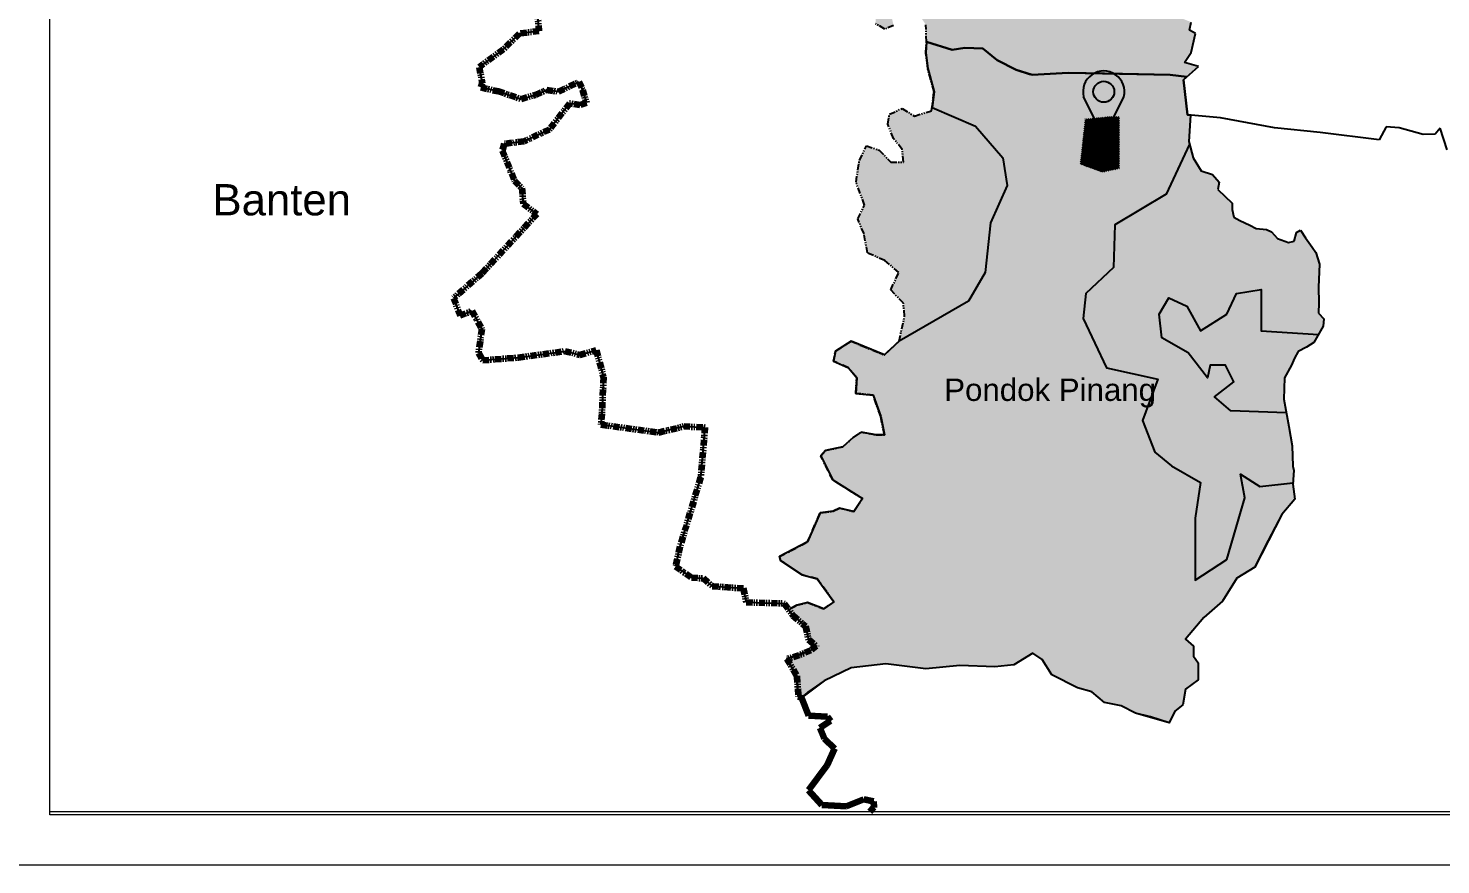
# Model space of a CAD drawing. Header units: millimetres. Extents: x 1190 to 1865, y 1371 to 1788.
# Drawn here: x 1570.4 to 1713, y 1579.3 to 1663.8 of the extents above; entities that cross this region are included whole.
import ezdxf

# ---------------------------------------------------------------- set-up
doc = ezdxf.new("R2010")
doc.units = ezdxf.units.MM
doc.header["$MEASUREMENT"] = 0
doc.linetypes.add('ACAD_ISO14W100', pattern=[24, 12, -3, 0, -3, 0, -3, 0, -3])
doc.linetypes.add('PHANTOM2', pattern=[1.25, 0.625, -0.125, 0.125, -0.125, 0.125, -0.125])
for name, color, linetype in [('Batas Desa', 7, 'ACAD_ISO14W100'), ('Batas Wilayah', 7, 'PHANTOM2'), ('Bbatas Provinsi', 7, 'PHANTOM2')]:
    doc.layers.add(name, color=color, linetype=linetype)
doc.layers.add('Batas Luar', color=7, linetype='Continuous', lineweight=20)
doc.styles.get("Standard").update_dxf_attribs({"font": 'arial.ttf'})

msp = doc.modelspace()

# ---------------------------------------------------------------- hatches: boundary and pattern name
at = {"true_color": 0xeef113}
h = msp.add_hatch(color=2, dxfattribs=at)
h.dxf.hatch_style = 1
h.paths.add_polyline_path([(1680.63, 1684.2), (1681.42, 1687.6), (1680.99, 1687.69), (1679.58, 1687.96), (1678.03, 1688.07), (1676.33, 1688.18), (1675.44, 1688.83), (1674.83, 1689.27), (1673.64, 1687.64), (1673.55, 1687.44), (1674.16, 1685.55), (1672.56, 1682.62), (1672.58, 1682.46), (1674.3, 1681.4), (1675.54, 1678.23), (1671.95, 1676.43), (1671.26, 1674.08), (1668.08, 1670.49), (1665.59, 1673.12), (1666.11, 1675.99), (1662.9, 1676.24), (1661.54, 1676.35), (1661.65, 1677.86), (1661.36, 1679.69), (1662.35, 1681.16), (1663.6, 1683.03), (1664.49, 1684.37), (1663.73, 1685.66), (1662.99, 1685.23), (1660.13, 1682.51), (1657.45, 1680.99), (1656.02, 1681.29), (1654.37, 1681.31), (1654.89, 1680.31), (1654.54, 1679.79), (1653.38, 1680.05), (1654, 1681.27), (1653.47, 1681.53), (1652.35, 1681.24), (1649.96, 1681.88), (1649.31, 1680.81), (1647.15, 1680.46), (1646.57, 1678.89), (1646.8, 1676.38), (1647.56, 1675.31), (1648.85, 1676.59), (1651.36, 1677), (1651.12, 1675.77), (1650.71, 1674.2), (1650.95, 1672.16), (1651.12, 1671.46), (1651.88, 1671.22), (1652.23, 1671.75), (1652.23, 1672.68), (1653.4, 1673.38), (1653.93, 1673.21), (1654.86, 1673.09), (1655.74, 1673.56), (1656.09, 1672.51), (1657.14, 1672.39), (1658.65, 1672.27), (1659.88, 1670.99), (1658.77, 1669.88), (1657.14, 1669.53), (1655.74, 1670.52), (1655.38, 1669.53), (1654.74, 1667.26), (1653.87, 1666.38), (1653.57, 1665.33), (1654.57, 1665.16), (1655.97, 1664.81), (1655.97, 1664.23), (1656.9, 1663.7), (1657.78, 1664.05), (1657.49, 1665.39), (1658.07, 1665.57), (1658.65, 1665.39), (1659.76, 1665.74), (1660.35, 1665.16), (1661.05, 1664.11), (1661.11, 1662.4), (1663.71, 1661.58), (1664.98, 1661.81), (1666.79, 1661.72), (1668.24, 1660.55), (1670.16, 1659.57), (1671.78, 1659.07), (1675.43, 1659.28), (1680.91, 1659.17), (1685.71, 1659.07), (1687.39, 1658.87), (1688.58, 1659.9), (1687.15, 1660.32), (1687.84, 1661.33), (1688.27, 1663.23), (1687.68, 1663.6), (1687.84, 1664.4), (1686.89, 1664.77), (1687.24, 1666.59), (1687.3, 1667.01), (1687.62, 1667.29), (1684.85, 1669.02), (1681.23, 1669.52), (1680.07, 1672.26), (1678.74, 1675.39), (1679.93, 1677.17), (1681.9, 1680.12)])
h.paths.add_polyline_path([(1695.62, 1680.53), (1695.51, 1682.12), (1694.56, 1682.76), (1694.99, 1683.76), (1695.78, 1684.71), (1694.99, 1685.82), (1694.93, 1686.25), (1695.51, 1686.46), (1695.94, 1686.46), (1695.89, 1686.99), (1694.93, 1687.57), (1695.51, 1687.99), (1696.26, 1688.26), (1696.1, 1688.73), (1694.99, 1688.79), (1694.51, 1688.68), (1694.61, 1689.37), (1695.04, 1689.74), (1694.83, 1690.11), (1694.71, 1690.22), (1692.78, 1689.21), (1691, 1688.86), (1689.81, 1687.31), (1689.79, 1687.18), (1689.94, 1686.65), (1689.14, 1686.43), (1688.79, 1682.51), (1688.55, 1679.79), (1686.4, 1677.03), (1685.31, 1675.63), (1688.88, 1671.62), (1689.15, 1674.37), (1690.84, 1674.68), (1691.9, 1675.37), (1692.54, 1675.27), (1693.65, 1675.21), (1693.65, 1676.17), (1694.66, 1676.85), (1694.88, 1677.78)])
h = msp.add_hatch(color=2, dxfattribs=at)
h.dxf.hatch_style = 1
h.paths.add_polyline_path([(1682.93, 1624.15), (1684.46, 1628.33), (1679.3, 1629.45), (1676.93, 1634.46), (1677.21, 1636.97), (1680, 1639.61), (1680.14, 1643.93), (1685.3, 1647), (1687.67, 1652.07), (1687.6, 1652.32), (1687.77, 1655.01), (1687.47, 1655.03), (1687.05, 1658.58), (1687.39, 1658.87), (1685.71, 1659.07), (1684.05, 1659.1), (1675.43, 1659.28), (1671.78, 1659.07), (1671.51, 1659.15), (1670.16, 1659.57), (1668.24, 1660.55), (1666.79, 1661.72), (1664.98, 1661.81), (1663.71, 1661.58), (1661.11, 1662.4), (1661.05, 1661.29), (1661.23, 1659.71), (1661.87, 1657.36), (1661.67, 1655.77), (1666.05, 1653.87), (1668.83, 1650.67), (1669.25, 1647.89), (1667.58, 1644.12), (1667.02, 1639.11), (1665.35, 1636.19), (1658.34, 1632.17), (1656.85, 1630.78), (1654.52, 1631.71), (1653.5, 1632.17), (1651.92, 1631.15), (1651.73, 1630.13), (1653.22, 1629.48), (1654.06, 1628.46), (1653.97, 1626.88), (1655.73, 1626.69), (1656.48, 1624.55), (1656.85, 1622.69), (1656.01, 1622.69), (1654.52, 1622.97), (1653.69, 1622.42), (1652.66, 1621.49), (1650.9, 1621.11), (1650.43, 1620.56), (1651.17, 1619.07), (1651.64, 1618.14), (1654.64, 1616.25), (1653.76, 1614.94), (1652.31, 1615.3), (1651.69, 1614.97), (1650.38, 1614.83), (1649.1, 1611.88), (1646.26, 1610.39), (1646.37, 1609.99), (1648.56, 1608.54), (1650.08, 1608.14), (1651.76, 1605.81), (1650.74, 1605.12), (1649.1, 1605.74), (1648.01, 1605.48), (1647.36, 1605.14), (1647.2, 1605.03), (1647.62, 1604.44), (1648.89, 1603.35), (1649.18, 1602.01), (1649.98, 1601.36), (1649.4, 1600.89), (1648.24, 1600.42), (1647.01, 1600.06), (1648.03, 1598.3), (1648.14, 1596.27), (1648.5, 1596.11), (1649.14, 1596.7), (1650.76, 1597.83), (1653.5, 1599.17), (1657, 1599.55), (1661.03, 1599.07), (1664.46, 1599.4), (1668.01, 1599.24), (1669.94, 1599.46), (1671.83, 1600.64), (1672.8, 1600), (1673.76, 1598.44), (1676.35, 1597.15), (1677.8, 1596.72), (1679.09, 1595.64), (1680.76, 1595.32), (1682.21, 1594.57), (1683.72, 1594.19), (1685.6, 1593.6), (1686.2, 1594.78), (1687, 1595.43), (1687.27, 1596.99), (1688.56, 1597.95), (1688.56, 1599.67), (1688.08, 1600.32), (1688.08, 1601.34), (1687.27, 1602.04), (1689.1, 1604.24), (1691, 1605.89), (1692.46, 1608.21), (1694.26, 1609.32), (1695.29, 1611.38), (1697, 1614.64), (1698.29, 1616.18), (1698.11, 1617.84), (1694.78, 1617.47), (1692.83, 1618.72), (1693.26, 1616.33), (1691.43, 1610.09), (1688.23, 1608), (1688.23, 1614.26), (1688.78, 1617.89), (1685.85, 1619.56), (1684.18, 1620.95)])
h = msp.add_hatch(color=1)
h.dxf.hatch_style = 1
h.paths.add_polyline_path([(1681.05, 1656.85, 1.282095), (1676.97, 1656.85), (1679.01, 1652.76)])
h.paths.add_polyline_path([(1677.96, 1657.36, -1), (1680.07, 1657.36, -1)], flags=16)
at = {"true_color": 0xffffff}
h = msp.add_hatch(color=7, dxfattribs=at)
h.dxf.hatch_style = 1
h.paths.add_polyline_path([(1677.96, 1657.36, 1), (1680.07, 1657.36, 1)])
h = msp.add_hatch(color=3)
h.dxf.hatch_style = 1
h.paths.add_polyline_path([(1667.58, 1644.12), (1669.25, 1647.89), (1668.83, 1650.67), (1666.05, 1653.87), (1661.67, 1655.77), (1661.63, 1655.44), (1659.88, 1654.91), (1658.66, 1655.67), (1657.37, 1655.09), (1657.2, 1654.1), (1657.78, 1652.64), (1658.66, 1651.53), (1658.77, 1650.25), (1657.49, 1650.25), (1656.32, 1651.47), (1655.04, 1651.88), (1654.34, 1650.42), (1653.99, 1648.21), (1654.86, 1645.91), (1654.16, 1644.51), (1654.8, 1643), (1655.15, 1641.07), (1656.91, 1640.31), (1658.31, 1639.09), (1657.49, 1637.34), (1658.77, 1636), (1658.9, 1634.68), (1658.34, 1632.17), (1665.35, 1636.19), (1667.02, 1639.11)])
h.paths.add_polyline_path([(1700.42, 1641.11), (1700.04, 1641.66), (1699.37, 1642.6), (1698.87, 1643.36), (1698.47, 1643.13), (1698.24, 1642.27), (1697.67, 1642.14), (1696.57, 1642.53), (1695.96, 1643.22), (1695.44, 1643.43), (1694.41, 1643.56), (1693.76, 1643.89), (1692.75, 1644.36), (1692.14, 1644.69), (1691.99, 1645.45), (1691.97, 1646.12), (1690.54, 1647.47), (1690.65, 1648.23), (1689.99, 1649), (1688.84, 1649.36), (1688.04, 1650.69), (1687.67, 1652.07), (1685.3, 1647), (1680.14, 1643.93), (1680, 1639.61), (1677.21, 1636.97), (1676.93, 1634.46), (1679.3, 1629.45), (1684.46, 1628.33), (1682.93, 1624.15), (1684.18, 1620.95), (1685.85, 1619.56), (1688.78, 1617.89), (1688.23, 1614.26), (1688.23, 1611.76), (1688.23, 1608), (1691.43, 1610.09), (1692.41, 1613.43), (1693.26, 1616.33), (1692.83, 1618.72), (1694.78, 1617.47), (1698.13, 1617.84), (1698.21, 1619.09), (1698.12, 1619.52), (1698.03, 1621.58), (1697.69, 1623.55), (1697.43, 1624.92), (1691.85, 1625.13), (1690.18, 1626.52), (1692.13, 1628.05), (1691.29, 1629.72), (1689.76, 1629.72), (1689.48, 1628.47), (1687.53, 1630.98), (1684.88, 1632.51), (1684.6, 1634.88), (1685.58, 1636.55), (1687.39, 1635.71), (1688.78, 1633.21), (1691.43, 1634.88), (1692.41, 1636.97), (1694.92, 1637.38), (1694.92, 1634.6), (1694.92, 1633.21), (1700.69, 1632.85), (1701.18, 1633.66), (1701.22, 1634.42), (1700.71, 1634.98), (1700.74, 1636.05), (1700.69, 1637.62), (1700.8, 1639.94)])
at = {"true_color": 0xeef113}
h = msp.add_hatch(color=2, dxfattribs=at)
h.dxf.hatch_style = 1
h.paths.add_polyline_path([(1700.21, 1632.04), (1700.69, 1632.85), (1694.92, 1633.21), (1694.92, 1634.6), (1694.92, 1637.38), (1692.41, 1636.97), (1691.43, 1634.88), (1688.78, 1633.21), (1687.39, 1635.71), (1685.58, 1636.55), (1684.6, 1634.88), (1684.88, 1632.51), (1687.53, 1630.98), (1689.48, 1628.47), (1689.76, 1629.72), (1691.29, 1629.72), (1692.13, 1628.05), (1690.18, 1626.52), (1691.85, 1625.13), (1697.43, 1624.92), (1697.18, 1626.29), (1697.26, 1628.44), (1697.96, 1629.75), (1698.26, 1630.44), (1698.64, 1631.11), (1699.48, 1631.57)])
at = {"layer": 'Batas Wilayah'}
h = msp.add_hatch(dxfattribs=at)
h.set_pattern_fill('ANSI31', color=8, scale=0.990181)
h.set_pattern_definition([(45, (7305.34679, -415.6761), (-0.0875204383, 0.0875204383), [])])
h.paths.add_polyline_path([(1680.59, 1654.85), (1679.55, 1654.85), (1677.15, 1654.61), (1676.65, 1650.05), (1678.87, 1649.25), (1680.59, 1649.62)])

# ---------------------------------------------------------------- linework, layer by layer
for points in [[(1661.11, 1662.4), (1661.05, 1661.29), (1661.23, 1659.71), (1661.87, 1657.36), (1661.67, 1655.77), (1666.05, 1653.87), (1668.83, 1650.67), (1669.25, 1647.89), (1667.58, 1644.12), (1667.02, 1639.11), (1665.35, 1636.19), (1658.34, 1632.17), (1656.85, 1630.78), (1653.5, 1632.17), (1651.92, 1631.15), (1651.73, 1630.13), (1653.22, 1629.48), (1654.06, 1628.46), (1653.97, 1626.88), (1655.73, 1626.69), (1656.48, 1624.55), (1656.85, 1622.69), (1656.01, 1622.69), (1654.52, 1622.97), (1653.69, 1622.42), (1652.66, 1621.49), (1650.9, 1621.11), (1650.43, 1620.56), (1651.64, 1618.14), (1654.64, 1616.25), (1653.76, 1614.94), (1652.31, 1615.3), (1651.69, 1614.97), (1650.38, 1614.83), (1649.1, 1611.88), (1646.26, 1610.39), (1646.37, 1609.99), (1648.56, 1608.54), (1650.08, 1608.14), (1651.76, 1605.81), (1650.74, 1605.12), (1649.1, 1605.74), (1648.01, 1605.48), (1647.36, 1605.14), (1647.2, 1605.03), (1647.62, 1604.44), (1648.89, 1603.35), (1649.18, 1602.01), (1649.98, 1601.36), (1649.4, 1600.89), (1647.01, 1600.06), (1648.03, 1598.3), (1648.14, 1596.27), (1648.5, 1596.11)], [(1661.11, 1662.4), (1663.71, 1661.58), (1664.98, 1661.81), (1666.79, 1661.72), (1668.24, 1660.55), (1670.16, 1659.57), (1671.51, 1659.15), (1671.78, 1659.07), (1675.43, 1659.28), (1684.05, 1659.1), (1685.71, 1659.07), (1687.39, 1658.87), (1687.05, 1658.58), (1687.47, 1655.03), (1687.77, 1655.01), (1687.6, 1652.32), (1687.67, 1652.07), (1685.3, 1647), (1680.14, 1643.93), (1680, 1639.61), (1677.21, 1636.97), (1676.93, 1634.46), (1679.3, 1629.45), (1684.46, 1628.33), (1682.93, 1624.15), (1684.18, 1620.95), (1685.85, 1619.56), (1688.78, 1617.89), (1688.23, 1614.26), (1688.23, 1608), (1691.43, 1610.09), (1693.26, 1616.33), (1692.83, 1618.72), (1694.78, 1617.47), (1698.13, 1617.84), (1698.12, 1617.72), (1698.29, 1616.18), (1697, 1614.64), (1694.26, 1609.32), (1692.46, 1608.21), (1691, 1605.89), (1689.1, 1604.24), (1687.27, 1602.04), (1688.08, 1601.34), (1688.08, 1600.32), (1688.56, 1599.67), (1688.56, 1597.95), (1687.27, 1596.99), (1687, 1595.43), (1686.2, 1594.78), (1685.6, 1593.6), (1682.21, 1594.57), (1680.76, 1595.32), (1679.09, 1595.64), (1677.8, 1596.72), (1676.35, 1597.15), (1673.76, 1598.44), (1672.8, 1600), (1671.83, 1600.64), (1669.94, 1599.46), (1668.01, 1599.24), (1664.46, 1599.4), (1661.03, 1599.07), (1657, 1599.55), (1653.5, 1599.17), (1650.76, 1597.83), (1648.5, 1596.11), (1648.14, 1596.27), (1648.03, 1598.3), (1647.01, 1600.06)], [(1679.01, 1652.76), (1676.97, 1656.85)], [(1679.01, 1652.76), (1681.05, 1656.85)], [(1661.67, 1655.77), (1666.05, 1653.87), (1668.83, 1650.67), (1669.25, 1647.89), (1667.58, 1644.12), (1667.02, 1639.11), (1665.35, 1636.19), (1658.34, 1632.17)], [(1687.67, 1652.07), (1685.3, 1647), (1680.14, 1643.93), (1680, 1639.61), (1677.21, 1636.97), (1676.93, 1634.46), (1679.3, 1629.45), (1684.46, 1628.33), (1682.93, 1624.15), (1684.18, 1620.95), (1685.85, 1619.56), (1688.78, 1617.89), (1688.23, 1614.26), (1688.23, 1611.76), (1688.23, 1608), (1691.43, 1610.09), (1692.41, 1613.43), (1693.26, 1616.33), (1692.83, 1618.72), (1694.78, 1617.47), (1698.11, 1617.84)], [(1697.43, 1624.92), (1691.85, 1625.13), (1690.18, 1626.52), (1692.13, 1628.05), (1691.29, 1629.72), (1689.76, 1629.72), (1689.48, 1628.47), (1687.53, 1630.98), (1684.88, 1632.51), (1684.6, 1634.88), (1685.58, 1636.55), (1687.39, 1635.71), (1688.78, 1633.21), (1691.43, 1634.88), (1692.41, 1636.97), (1694.92, 1637.38), (1694.92, 1634.6), (1694.92, 1633.21), (1700.69, 1632.85)]]:
    msp.add_lwpolyline(points)
msp.add_circle((1679.01, 1657.36), 1.06)
msp.add_arc((1679.01, 1657.36), 2.1, 345.9066, 194.0934)
at = {"layer": 'Batas Desa', "ltscale": 100}
msp.add_lwpolyline([(1687.39, 1658.87), (1685.71, 1659.07), (1680.91, 1659.17), (1675.43, 1659.28), (1671.78, 1659.07), (1670.16, 1659.57), (1668.24, 1660.55), (1666.79, 1661.72), (1664.98, 1661.81), (1663.71, 1661.58), (1661.11, 1662.4)], dxfattribs=at)
at = {"layer": 'Batas Luar', "linetype": 'ByBlock'}
msp.add_lwpolyline([(1865.21, 1787.62), (1568.21, 1787.62), (1568.21, 1579.26), (1865.21, 1579.26)], close=True, dxfattribs=at)
at = {"layer": 'Batas Luar'}
for points in [[(1572.58, 1783.87), (1782.3, 1783.87), (1782.3, 1584.62), (1572.58, 1584.62)], [(1572.59, 1783.87), (1782.65, 1783.87), (1782.06, 1584.29), (1572.58, 1584.29)]]:
    msp.add_lwpolyline(points, close=True, dxfattribs=at)
at = {"layer": 'Batas Wilayah', "color": 251, "lineweight": 100, "true_color": 0x636466, "transparency": 33554585}
msp.add_lwpolyline([(1621.56, 1667.79), (1621.97, 1663.49), (1619.96, 1663.21), (1618.37, 1661.62), (1615.93, 1659.86), (1616.24, 1658.24), (1616.09, 1657.81), (1617.86, 1657.41), (1620.18, 1656.62), (1621.62, 1657.05), (1622.74, 1657.56), (1623.94, 1657.38), (1626, 1658.35), (1626.36, 1657.56), (1626.76, 1656.24), (1626.14, 1656.02), (1625.06, 1656.17), (1623, 1653.53), (1620.47, 1652.34), (1618.45, 1652.09), (1618.26, 1651.44), (1619.49, 1648.37), (1620.25, 1647.61), (1620.37, 1646.02), (1621.76, 1645), (1616.21, 1639), (1613.35, 1636.51), (1614, 1634.76), (1615.2, 1635.22), (1616.21, 1633.38), (1615.85, 1630.98), (1616.31, 1630.24), (1619.91, 1630.52), (1624.62, 1631.16), (1626.1, 1630.79), (1627.76, 1631.25), (1628.49, 1628.51), (1628.31, 1624.82), (1628.23, 1623.74), (1634.06, 1622.94), (1636.6, 1623.56), (1638.73, 1623.45), (1638.3, 1618.37), (1636.21, 1611.4), (1635.77, 1609.41), (1637.37, 1608.27), (1638.57, 1608.2), (1639.47, 1607.41), (1642.59, 1607.19), (1642.91, 1605.78), (1646.75, 1605.67), (1647.62, 1604.44), (1648.89, 1603.35), (1649.18, 1602.01), (1649.98, 1601.36), (1649.4, 1600.89), (1648.24, 1600.42), (1647.01, 1600.06), (1648.03, 1598.3), (1648.14, 1596.27), (1648.5, 1596.11)], dxfattribs=at)
at = {"layer": 'Batas Wilayah'}
for points in [[(1647.36, 1605.14), (1648.01, 1605.48), (1649.1, 1605.74), (1650.74, 1605.12), (1651.76, 1605.81), (1650.08, 1608.14), (1648.56, 1608.54), (1646.37, 1609.99), (1646.26, 1610.39), (1649.1, 1611.88), (1650.38, 1614.83), (1651.69, 1614.97), (1652.31, 1615.3), (1653.76, 1614.94), (1654.64, 1616.25), (1651.64, 1618.14), (1651.17, 1619.07), (1650.43, 1620.56), (1650.9, 1621.11), (1652.66, 1621.49), (1653.69, 1622.42), (1654.52, 1622.97), (1656.01, 1622.69), (1656.85, 1622.69), (1656.48, 1624.55), (1655.73, 1626.69), (1653.97, 1626.88), (1654.06, 1628.46), (1653.22, 1629.48), (1651.73, 1630.13), (1651.92, 1631.15), (1653.5, 1632.17), (1654.52, 1631.71), (1656.85, 1630.78), (1658.34, 1632.17), (1658.9, 1634.68), (1658.77, 1636), (1657.49, 1637.34), (1658.31, 1639.09), (1656.91, 1640.31), (1655.15, 1641.07), (1654.8, 1643), (1654.16, 1644.51), (1654.86, 1645.91), (1653.99, 1648.21), (1654.34, 1650.42), (1655.04, 1651.88), (1656.32, 1651.47), (1657.49, 1650.25), (1658.77, 1650.25), (1658.66, 1651.53), (1657.78, 1652.64), (1657.2, 1654.1), (1657.37, 1655.09), (1658.66, 1655.67), (1659.88, 1654.91), (1661.63, 1655.44), (1661.87, 1657.36), (1661.23, 1659.71), (1661.05, 1661.29), (1661.11, 1662.4), (1661.05, 1664.11)], [(1657.78, 1664.05), (1656.9, 1663.7), (1655.97, 1664.23)]]:
    msp.add_lwpolyline(points, dxfattribs=at)
at = {"layer": 'Batas Wilayah', "ltscale": 3500}
msp.add_lwpolyline([(1713.68, 1651.48), (1712.98, 1653.69), (1712.48, 1653.06), (1711.26, 1653.03), (1708.85, 1653.72), (1707.52, 1653.82), (1706.83, 1652.5), (1700.87, 1653.24), (1696.26, 1653.71), (1690.81, 1654.72), (1687.47, 1655.03), (1687.05, 1658.58), (1688.58, 1659.9), (1687.15, 1660.32), (1687.84, 1661.33), (1688.27, 1663.23), (1687.68, 1663.6), (1687.84, 1664.4)], dxfattribs=at)
at = {"layer": 'Bbatas Provinsi', "ltscale": 4000, "transparency": 33554687}
for points in [[(1621.56, 1667.79), (1621.97, 1663.49), (1619.96, 1663.21), (1618.37, 1661.62), (1615.93, 1659.86), (1616.24, 1658.24), (1616.09, 1657.81), (1617.86, 1657.41), (1620.18, 1656.62), (1621.62, 1657.05), (1622.74, 1657.56), (1623.94, 1657.38), (1626, 1658.35), (1626.36, 1657.56), (1626.76, 1656.24), (1626.14, 1656.02), (1625.06, 1656.17), (1623, 1653.53), (1620.47, 1652.34), (1618.45, 1652.09), (1618.26, 1651.44), (1619.49, 1648.37), (1620.25, 1647.61), (1620.37, 1646.02), (1621.76, 1645), (1616.21, 1639), (1613.35, 1636.51), (1614, 1634.76), (1615.2, 1635.22), (1616.21, 1633.38), (1615.85, 1630.98), (1616.31, 1630.24), (1619.91, 1630.52), (1624.62, 1631.16), (1626.1, 1630.79), (1627.76, 1631.25), (1628.49, 1628.51), (1628.31, 1624.82), (1628.23, 1623.74), (1634.06, 1622.94), (1636.6, 1623.56), (1638.73, 1623.45), (1638.3, 1618.37), (1636.21, 1611.4), (1635.77, 1609.41), (1637.37, 1608.27), (1638.57, 1608.2), (1639.47, 1607.41), (1642.59, 1607.19), (1642.91, 1605.78), (1646.75, 1605.67), (1647.62, 1604.44), (1648.89, 1603.35), (1649.18, 1602.01), (1649.98, 1601.36), (1649.4, 1600.89), (1648.24, 1600.42), (1647.01, 1600.06), (1648.03, 1598.3), (1648.14, 1596.27), (1648.5, 1596.11)], [(1687.77, 1655.01), (1687.6, 1652.32), (1688.04, 1650.69), (1688.84, 1649.36), (1689.99, 1649), (1690.65, 1648.23), (1690.54, 1647.47), (1691.97, 1646.12), (1691.99, 1645.45), (1692.14, 1644.69), (1692.75, 1644.36), (1693.76, 1643.89), (1694.41, 1643.56), (1695.44, 1643.43), (1695.96, 1643.22), (1696.57, 1642.53), (1697.67, 1642.14), (1698.24, 1642.27), (1698.47, 1643.13), (1698.87, 1643.36), (1699.37, 1642.6), (1700.04, 1641.66), (1700.42, 1641.11), (1700.8, 1639.94), (1700.69, 1637.62), (1700.74, 1636.05), (1700.71, 1634.98), (1701.22, 1634.42), (1701.18, 1633.66), (1700.21, 1632.04), (1699.48, 1631.57), (1698.64, 1631.11), (1698.26, 1630.44), (1697.96, 1629.75), (1697.26, 1628.44), (1697.18, 1626.29), (1697.69, 1623.55), (1698.03, 1621.58), (1698.12, 1619.52), (1698.21, 1619.09), (1698.12, 1617.72), (1698.29, 1616.18), (1697, 1614.64), (1695.29, 1611.38), (1694.26, 1609.32), (1692.46, 1608.21), (1691, 1605.89), (1689.1, 1604.24), (1687.27, 1602.04), (1688.08, 1601.34), (1688.08, 1600.32), (1688.56, 1599.67), (1688.56, 1597.95), (1687.27, 1596.99), (1687, 1595.43), (1686.2, 1594.78), (1685.6, 1593.6), (1683.72, 1594.19), (1682.21, 1594.57), (1680.76, 1595.32), (1679.09, 1595.64), (1677.8, 1596.72), (1676.35, 1597.15), (1673.76, 1598.44), (1672.8, 1600), (1671.83, 1600.64), (1669.94, 1599.46), (1668.01, 1599.24), (1664.46, 1599.4), (1661.03, 1599.07), (1657, 1599.55), (1653.5, 1599.17), (1650.76, 1597.83), (1649.14, 1596.7), (1648.5, 1596.11), (1649.2, 1594.34), (1651.08, 1594.23), (1651.4, 1593.8), (1650.33, 1593.1), (1650.76, 1592.03), (1651.83, 1591.01), (1651.03, 1589.29), (1649.2, 1586.81), (1650.54, 1585.31), (1653.02, 1585.19), (1654.79, 1585.89), (1655.76, 1585.67), (1655.8, 1585.04), (1655.38, 1584.62)], [(1647.36, 1605.14), (1647.2, 1605.03), (1647.62, 1604.44), (1648.89, 1603.35), (1649.18, 1602.01), (1649.98, 1601.36), (1649.4, 1600.89), (1647.01, 1600.06), (1648.03, 1598.3), (1648.14, 1596.27), (1648.5, 1596.11), (1648.91, 1596.49)]]:
    msp.add_lwpolyline(points, dxfattribs=at)
at = {"layer": 'Bbatas Provinsi', "color": 252, "lineweight": 100, "ltscale": 4000, "true_color": 0x939598, "transparency": 33554554}
msp.add_lwpolyline([(1648.5, 1596.11), (1649.2, 1594.34), (1651.08, 1594.23), (1651.4, 1593.8), (1650.33, 1593.1), (1650.76, 1592.03), (1651.83, 1591.01), (1651.03, 1589.29), (1649.2, 1586.81), (1650.54, 1585.31), (1653.02, 1585.19), (1654.79, 1585.89), (1655.76, 1585.67), (1655.8, 1585.04), (1655.38, 1584.62)], dxfattribs=at)

# ---------------------------------------------------------------- texts
at = {"layer": 'Batas Wilayah', "attachment_point": 1}
for s, width, gutter_width, insert, char_height in [('Banten', 26.0552, 15.8, (1589, 1648.03), 3.16), ('Pondok Pinang', 30.265, 11.29, (1662.9, 1628.38), 2.2572)]:
    msp.add_mtext_dynamic_manual_height_columns(s, width=width, gutter_width=gutter_width, heights=[0], dxfattribs=dict(at, insert=insert, char_height=char_height))

doc.saveas('drawing.dxf')
